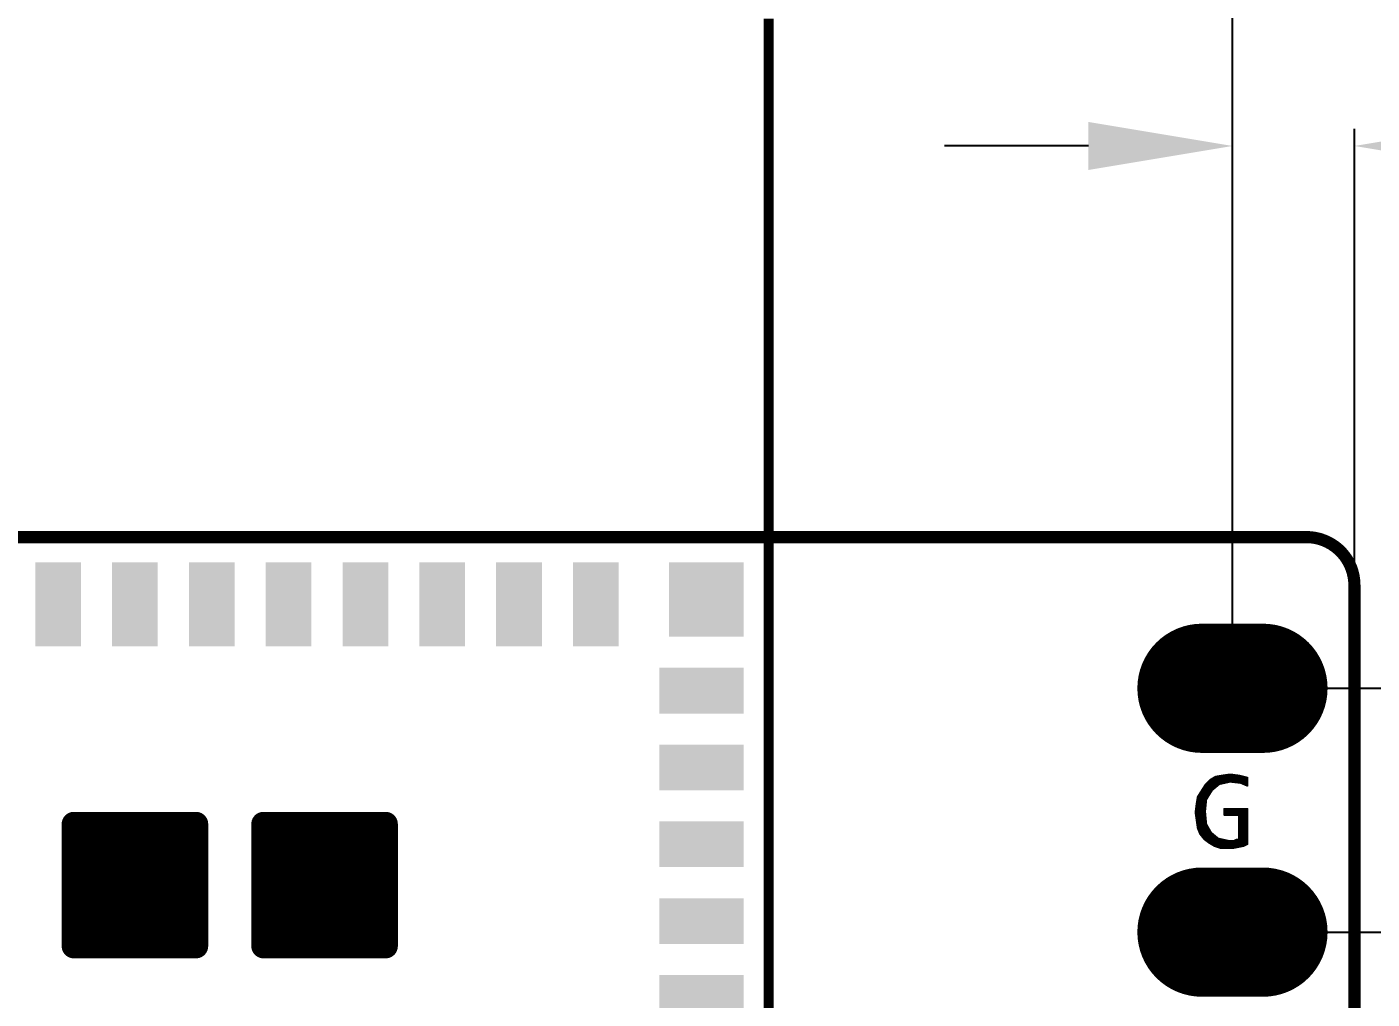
# Model space of a CAD drawing. Extents: x 17.6 to 58.9, y 21.2 to 90.7.
# Drawn here: x 36.97 to 50.98, y 68.85 to 78.97 of the extents above; entities that cross this region are included whole.
import ezdxf

# ---------------------------------------------------------------- set-up
doc = ezdxf.new("R2010")
doc.units = 0
doc.header["$MEASUREMENT"] = 0
doc.layers.get('0').update_dxf_attribs({"linetype": 'CONTINUOUS'})
doc.layers.get('Defpoints').update_dxf_attribs({"linetype": 'CONTINUOUS'})
doc.layers.add('SILKTOP_PHO', color=251, linetype='CONTINUOUS')
doc.styles.get("Standard").update_dxf_attribs({"font": 'arial.ttf'})
doc.dimstyles.get("Standard").update_dxf_attribs({"dimtxt": 1.5, "dimasz": 1.5, "dimexe": 0.18, "dimexo": 0, "dimgap": 0.5, "dimtad": 0, "dimtih": 1, "dimtoh": 1, "dimzin": 0, "dimdsep": 46, "dimtxsty": 'Standard', "dimcen": 0.09, "dimadec": 0, "dimazin": 0, "dimtfac": 1, "dimtofl": 0, "dimtmove": 2, "dimatfit": 3, "dimfxl": 1, "dimtolj": 1, "dimtzin": 0, "dimarcsym": 0})

# ---------------------------------------------------------------- blocks, each defined once
blk = doc.blocks.new('ROUND_1')
at = {"const_width": 0.0127}
blk.add_lwpolyline([(-0.00635, 0, 1), (0.00635, 0, 1)], format="xyb", close=True, dxfattribs=at)
blk = doc.blocks.new('ROUND_32')
at = {"const_width": 0.0635}
blk.add_lwpolyline([(-0.03175, 0, 1), (0.03175, 0, 1)], format="xyb", close=True, dxfattribs=at)
blk = doc.blocks.new('ROUND_33')
at = {"const_width": 0.0508}
blk.add_lwpolyline([(-0.0254, 0, 1), (0.0254, 0, 1)], format="xyb", close=True, dxfattribs=at)
blk = doc.blocks.new('RECTANGLE_235')
blk.add_solid([(0.43815, 0.238124), (0.43815, -0.238124), (-0.43815, 0.238124), (-0.43815, -0.238124)])
blk = doc.blocks.new('RECTANGLE_236')
blk.add_solid([(0.238124, 0.43815), (0.238124, -0.43815), (-0.238124, 0.43815), (-0.238124, -0.43815)])
blk = doc.blocks.new('OBLONG_245')
at = {"const_width": 1.3462}
blk.add_lwpolyline([(0.3175, 0), (-0.3175, 0)], dxfattribs=at)
at = {"const_width": 0.6731}
for points in [[(-0.65405, 0, 1), (0.01905, 0, 1)], [(-0.01905, 0, 1), (0.65405, 0, 1)]]:
    blk.add_lwpolyline(points, format="xyb", close=True, dxfattribs=at)
blk = doc.blocks.new('SQUARE_254')
blk.add_solid([(0.388112, 0.388112), (0.388112, -0.388112), (-0.388112, 0.388112), (-0.388112, -0.388112)])
blk = doc.blocks.new('ROUND_25')
at = {"const_width": 0.127}
blk.add_lwpolyline([(-0.0635, 0, 1), (0.0635, 0, 1)], format="xyb", close=True, dxfattribs=at)
blk = doc.blocks.new('*D74')
at = {"color": 0, "linetype": 'Continuous', "lineweight": -2}
for p, q in [((49.53, 72.197), (49.53, 77.914)), ((50.8, 73.128), (50.8, 77.914)), ((48.03, 77.734), (46.53, 77.734)), ((52.3, 77.734), (53.8, 77.734))]:
    blk.add_line(p, q, dxfattribs=at)
at = {"color": 0, "linetype": 'Continuous'}
for points in [[(48.03, 77.984), (48.03, 77.484), (49.53, 77.734)], [(52.3, 77.984), (52.3, 77.484), (50.8, 77.734)]]:
    blk.add_solid(points, dxfattribs=at)
at = {"layer": 'Defpoints', "color": 0, "linetype": 'Continuous'}
for p in [(50.8, 77.734), (50.8, 73.128), (49.53, 72.197)]:
    blk.add_point(p, dxfattribs=at)
at = {"color": 0, "linetype": 'Continuous', "insert": (56.182, 77.955), "char_height": 1.5, "attachment_point": 5}
blk.add_mtext('\\A1;1.27', dxfattribs=at)
blk = doc.blocks.new('*D76')
at = {"color": 0, "linetype": 'Continuous', "lineweight": -2}
for p, q in [((54.85, 73.585), (54.85, 75.085)), ((49.212, 72.085), (55.03, 72.085)), ((49.679, 69.545), (55.03, 69.545)), ((54.85, 68.045), (54.85, 66.545))]:
    blk.add_line(p, q, dxfattribs=at)
at = {"color": 0, "linetype": 'Continuous'}
for points in [[(54.6, 73.585), (55.1, 73.585), (54.85, 72.085)], [(54.6, 68.045), (55.1, 68.045), (54.85, 69.545)]]:
    blk.add_solid(points, dxfattribs=at)
at = {"layer": 'Defpoints', "color": 0, "linetype": 'Continuous'}
for p in [(49.212, 72.085), (54.85, 72.085), (49.679, 69.545)]:
    blk.add_point(p, dxfattribs=at)
at = {"color": 0, "linetype": 'Continuous', "insert": (54.85, 70.815), "char_height": 1.5, "attachment_point": 5}
blk.add_mtext('\\A1;2.54', dxfattribs=at)
blk = doc.blocks.new('*D80')
at = {"color": 0, "linetype": 'Continuous', "lineweight": -2}
for p, q in [((26.67, 72.197), (26.67, 84.383)), ((49.53, 72.197), (49.53, 84.383)), ((28.17, 84.203), (35.057, 84.203)), ((48.03, 84.203), (41.143, 84.203))]:
    blk.add_line(p, q, dxfattribs=at)
at = {"color": 0, "linetype": 'Continuous'}
for points in [[(28.17, 84.453), (28.17, 83.953), (26.67, 84.203)], [(48.03, 84.453), (48.03, 83.953), (49.53, 84.203)]]:
    blk.add_solid(points, dxfattribs=at)
at = {"layer": 'Defpoints', "color": 0, "linetype": 'Continuous'}
for p in [(49.53, 84.203), (26.67, 72.197), (49.53, 72.197)]:
    blk.add_point(p, dxfattribs=at)
at = {"color": 0, "linetype": 'Continuous', "insert": (38.1, 84.203), "char_height": 1.5, "attachment_point": 5}
blk.add_mtext('\\A1;22.86', dxfattribs=at)

msp = doc.modelspace()

# ---------------------------------------------------------------- linework, layer by layer
for points, const_width in [([(50.299874, 73.66), (25.900126, 73.66)], 0.127), ([(50.8, 25.900126), (50.8, 73.159874)], 0.127), ([(38.736016, 70.671182), (37.463984, 70.671182)], 0.254), ([(37.463984, 70.671182), (37.463984, 69.398896)], 0.254), ([(37.469064, 69.398896), (37.469064, 70.671182)], 0.254), ([(37.596064, 69.398896), (37.596064, 70.671182)], 0.254), ([(37.723064, 69.398896), (37.723064, 70.671182)], 0.254), ([(37.850064, 69.398896), (37.850064, 70.671182)], 0.254), ([(37.977064, 69.398896), (37.977064, 70.671182)], 0.254), ([(38.104064, 69.398896), (38.104064, 70.671182)], 0.254), ([(38.231064, 69.398896), (38.231064, 70.671182)], 0.254), ([(38.358064, 69.398896), (38.358064, 70.671182)], 0.254), ([(38.485064, 69.398896), (38.485064, 70.671182)], 0.254), ([(38.612064, 69.398896), (38.612064, 70.671182)], 0.254), ([(38.736016, 69.398896), (38.736016, 70.671182)], 0.254), ([(40.71112, 70.671182), (39.438834, 70.671182)], 0.254), ([(39.438834, 70.671182), (39.438834, 69.398896)], 0.254), ([(39.501064, 69.398896), (39.501064, 70.671182)], 0.254), ([(39.628064, 69.398896), (39.628064, 70.671182)], 0.254), ([(39.755064, 69.398896), (39.755064, 70.671182)], 0.254), ([(39.882064, 69.398896), (39.882064, 70.671182)], 0.254), ([(40.009064, 69.398896), (40.009064, 70.671182)], 0.254), ([(40.136064, 69.398896), (40.136064, 70.671182)], 0.254), ([(40.263064, 69.398896), (40.263064, 70.671182)], 0.254), ([(40.390064, 69.398896), (40.390064, 70.671182)], 0.254), ([(40.517064, 69.398896), (40.517064, 70.671182)], 0.254), ([(40.644064, 69.398896), (40.644064, 70.671182)], 0.254), ([(40.71112, 69.398896), (40.71112, 70.671182)], 0.254), ([(37.463984, 69.398896), (38.736016, 69.398896)], 0.254), ([(39.438834, 69.398896), (40.71112, 69.398896)], 0.254)]:
    msp.add_lwpolyline(points, dxfattribs=dict(const_width=const_width))
at = {"const_width": 0.127}
msp.add_lwpolyline([(50.8, 73.159874, 0.4142136), (50.299874, 73.66)], format="xyb", dxfattribs=at)
at = {"layer": 'SILKTOP_PHO'}
for points, const_width in [([(44.699936, 79.06004), (44.699936, 73.66)], 0.1016), ([(50.299874, 73.66), (25.900126, 73.66)], 0.127), ([(44.699936, 73.66), (31.500064, 73.661524)], 0.1016), ([(31.500064, 73.66), (44.699936, 73.66)], 0.1016), ([(44.699936, 73.66), (44.699936, 62.460124)], 0.1016), ([(50.8, 25.900126), (50.8, 73.159874)], 0.127), ([(49.35474, 71.161402), (49.298352, 71.12762)], 0.0254), ([(49.3522, 71.0565), (49.3522, 71.160132)], 0.0254), ([(49.423828, 71.173086), (49.35474, 71.161402)], 0.0254), ([(49.3776, 71.077582), (49.3776, 71.165212)], 0.0254), ([(49.403, 71.092314), (49.403, 71.16953)], 0.0254), ([(49.505616, 71.18477), (49.423828, 71.173086)], 0.0254), ([(49.4284, 71.097902), (49.4284, 71.173594)], 0.0254), ([(49.4538, 71.10349), (49.4538, 71.177404)], 0.0254), ([(49.4792, 71.109078), (49.4792, 71.18096)], 0.0254), ([(49.5046, 71.114666), (49.5046, 71.184516)], 0.0254), ([(49.59858, 71.173086), (49.505616, 71.18477)], 0.0254), ([(49.53, 71.112126), (49.53, 71.181722)], 0.0254), ([(49.5554, 71.109332), (49.5554, 71.17842)], 0.0254), ([(49.5808, 71.106284), (49.5808, 71.175372)], 0.0254), ([(49.68367, 71.15175), (49.59858, 71.173086)], 0.0254), ([(49.6062, 71.10349), (49.6062, 71.171054)], 0.0254), ([(49.6316, 71.09587), (49.6316, 71.164704)], 0.0254), ([(49.657, 71.084948), (49.657, 71.158354)], 0.0254), ([(49.252632, 71.082154), (49.171352, 70.954138)], 0.0254), ([(49.2252, 70.532244), (49.2252, 71.03872)], 0.0254), ([(49.2506, 70.89013), (49.2506, 71.078852)], 0.0254), ([(49.298352, 71.12762), (49.252632, 71.082154)], 0.0254), ([(49.255934, 70.9295), (49.315624, 71.025258)], 0.0254), ([(49.276, 70.961758), (49.276, 71.105268)], 0.0254), ([(49.3014, 71.002398), (49.3014, 71.129652)], 0.0254), ([(49.315624, 71.025258), (49.318164, 71.028052)], 0.0254), ([(49.318164, 71.028052), (49.389792, 71.087742)], 0.0254), ([(49.3268, 71.035418), (49.3268, 71.144892)], 0.0254), ([(49.389792, 71.087742), (49.395126, 71.090536)], 0.0254), ([(49.395126, 71.090536), (49.502568, 71.114412)], 0.0254), ([(49.502568, 71.114412), (49.506886, 71.114666)], 0.0254), ([(49.506886, 71.114666), (49.614328, 71.102728)], 0.0254), ([(49.614328, 71.102728), (49.617884, 71.101712)], 0.0254), ([(49.617884, 71.101712), (49.68367, 71.073518)], 0.0254), ([(49.6824, 71.074026), (49.6824, 71.152004)], 0.0254), ([(49.68367, 71.073518), (49.68367, 71.15175)], 0.0254), ([(49.159922, 70.885304), (49.147984, 70.791578)], 0.0254), ([(49.171352, 70.954138), (49.159922, 70.885304)], 0.0254), ([(49.1744, 70.620382), (49.1744, 70.958964)], 0.0254), ([(49.1998, 70.563994), (49.1998, 70.998842)], 0.0254), ([(49.241964, 70.804786), (49.253902, 70.924166)], 0.0254), ([(49.253902, 70.924166), (49.255934, 70.9295)], 0.0254), ([(49.147984, 70.791578), (49.171606, 70.627748)], 0.0254), ([(49.149, 70.785482), (49.149, 70.798944)], 0.0254), ([(49.241964, 70.803516), (49.241964, 70.804786)], 0.0254), ([(49.241964, 70.802246), (49.241964, 70.803516)], 0.0254), ([(49.253902, 70.670928), (49.241964, 70.802246)], 0.0254), ([(49.68367, 70.82663), (49.446434, 70.82663)], 0.0254), ([(49.446434, 70.82663), (49.446434, 70.768464)], 0.0254), ([(49.446434, 70.768464), (49.588928, 70.768464)], 0.0254), ([(49.4538, 70.768464), (49.4538, 70.82663)], 0.0254), ([(49.4792, 70.768464), (49.4792, 70.82663)], 0.0254), ([(49.5046, 70.768464), (49.5046, 70.82663)], 0.0254), ([(49.53, 70.768464), (49.53, 70.82663)], 0.0254), ([(49.5554, 70.768464), (49.5554, 70.82663)], 0.0254), ([(49.5808, 70.768464), (49.5808, 70.82663)], 0.0254), ([(49.588928, 70.768464), (49.601628, 70.755764)], 0.0254), ([(49.601628, 70.755764), (49.601628, 70.517004)], 0.0254), ([(49.6062, 70.437756), (49.6062, 70.82663)], 0.0254), ([(49.6316, 70.442836), (49.6316, 70.82663)], 0.0254), ([(49.657, 70.451726), (49.657, 70.82663)], 0.0254), ([(49.6824, 70.464426), (49.6824, 70.82663)], 0.0254), ([(49.68367, 70.465188), (49.68367, 70.82663)], 0.0254), ([(49.171606, 70.627748), (49.194212, 70.571106)], 0.0254), ([(49.2506, 70.506082), (49.2506, 70.708266)], 0.0254), ([(49.25568, 70.665848), (49.253902, 70.670928)], 0.0254), ([(49.303432, 70.582282), (49.25568, 70.665848)], 0.0254), ([(49.276, 70.487032), (49.276, 70.630034)], 0.0254), ([(49.194212, 70.571106), (49.239678, 70.51421)], 0.0254), ([(49.239678, 70.51421), (49.285652, 70.479666)], 0.0254), ([(49.285652, 70.479666), (49.343564, 70.444868)], 0.0254), ([(49.3014, 70.470268), (49.3014, 70.585584)], 0.0254), ([(49.306226, 70.578726), (49.303432, 70.582282)], 0.0254), ([(49.377854, 70.519036), (49.306226, 70.578726)], 0.0254), ([(49.3268, 70.455028), (49.3268, 70.561708)], 0.0254), ([(49.3522, 70.442074), (49.3522, 70.540626)], 0.0254), ([(49.3776, 70.433692), (49.3776, 70.51929)], 0.0254), ([(49.383188, 70.516496), (49.377854, 70.519036)], 0.0254), ([(49.49063, 70.49262), (49.383188, 70.516496)], 0.0254), ([(49.403, 70.425056), (49.403, 70.512178)], 0.0254), ([(49.4284, 70.422262), (49.4284, 70.506336)], 0.0254), ([(49.4538, 70.422262), (49.4538, 70.500748)], 0.0254), ([(49.4792, 70.422262), (49.4792, 70.49516)], 0.0254), ([(49.493424, 70.492366), (49.49063, 70.49262)], 0.0254), ([(49.541176, 70.492366), (49.493424, 70.492366)], 0.0254), ([(49.5046, 70.422262), (49.5046, 70.492366)], 0.0254), ([(49.53, 70.422516), (49.53, 70.492366)], 0.0254), ([(49.547018, 70.493636), (49.541176, 70.492366)], 0.0254), ([(49.5681, 70.504304), (49.547018, 70.493636)], 0.0254), ([(49.5554, 70.427596), (49.5554, 70.497954)], 0.0254), ([(49.588928, 70.504304), (49.5681, 70.504304)], 0.0254), ([(49.5808, 70.432676), (49.5808, 70.504304)], 0.0254), ([(49.601628, 70.517004), (49.588928, 70.504304)], 0.0254), ([(49.644554, 70.445376), (49.68367, 70.465188)], 0.0254), ([(49.343564, 70.444868), (49.41189, 70.422262)], 0.0254), ([(49.41189, 70.422262), (49.527968, 70.422262)], 0.0254), ([(49.527968, 70.422262), (49.644554, 70.445376)], 0.0254)]:
    msp.add_lwpolyline(points, dxfattribs=dict(at, const_width=const_width))
at = {"layer": 'SILKTOP_PHO', "const_width": 0.127}
msp.add_lwpolyline([(50.8, 73.159874, 0.4142136), (50.299874, 73.66)], format="xyb", dxfattribs=at)

# ---------------------------------------------------------------- block references
for name, p in [('ROUND_32', (50.299874, 73.66)), ('ROUND_32', (50.299874, 73.66)), ('RECTANGLE_236', (37.2999, 72.959976)), ('RECTANGLE_236', (38.1, 72.959976)), ('RECTANGLE_236', (38.9001, 72.959976)), ('RECTANGLE_236', (39.699946, 72.959976)), ('RECTANGLE_236', (40.500046, 72.959976)), ('RECTANGLE_236', (41.299892, 72.959976)), ('RECTANGLE_236', (42.099992, 72.959976)), ('RECTANGLE_236', (42.900092, 72.959976)), ('SQUARE_254', (44.04995, 73.010014)), ('ROUND_32', (50.8, 73.159874)), ('ROUND_32', (50.8, 73.159874)), ('OBLONG_245', (49.53, 72.084946)), ('RECTANGLE_235', (43.999912, 72.060054)), ('RECTANGLE_235', (43.999912, 71.259954)), ('ROUND_25', (37.463984, 70.671182)), ('ROUND_25', (37.469064, 70.671182)), ('ROUND_25', (37.596064, 70.671182)), ('ROUND_25', (37.723064, 70.671182)), ('ROUND_25', (37.850064, 70.671182)), ('ROUND_25', (37.977064, 70.671182)), ('ROUND_25', (38.104064, 70.671182)), ('ROUND_25', (38.231064, 70.671182)), ('ROUND_25', (38.358064, 70.671182)), ('ROUND_25', (38.485064, 70.671182)), ('ROUND_25', (38.612064, 70.671182)), ('ROUND_25', (38.736016, 70.671182)), ('ROUND_25', (38.736016, 70.671182)), ('ROUND_25', (39.438834, 70.671182)), ('ROUND_25', (39.501064, 70.671182)), ('ROUND_25', (39.628064, 70.671182)), ('ROUND_25', (39.755064, 70.671182)), ('ROUND_25', (39.882064, 70.671182)), ('ROUND_25', (40.009064, 70.671182)), ('ROUND_25', (40.136064, 70.671182)), ('ROUND_25', (40.263064, 70.671182)), ('ROUND_25', (40.390064, 70.671182)), ('ROUND_25', (40.517064, 70.671182)), ('ROUND_25', (40.644064, 70.671182)), ('ROUND_25', (40.71112, 70.671182)), ('ROUND_25', (40.71112, 70.671182)), ('RECTANGLE_235', (43.999912, 70.460108)), ('OBLONG_245', (49.53, 69.544946)), ('RECTANGLE_235', (43.999912, 69.660008)), ('ROUND_25', (37.463984, 69.398896)), ('ROUND_25', (37.469064, 69.398896)), ('ROUND_25', (37.596064, 69.398896)), ('ROUND_25', (37.723064, 69.398896)), ('ROUND_25', (37.850064, 69.398896)), ('ROUND_25', (37.977064, 69.398896)), ('ROUND_25', (38.104064, 69.398896)), ('ROUND_25', (38.231064, 69.398896)), ('ROUND_25', (38.358064, 69.398896)), ('ROUND_25', (38.485064, 69.398896)), ('ROUND_25', (38.612064, 69.398896)), ('ROUND_25', (38.736016, 69.398896)), ('ROUND_25', (39.438834, 69.398896)), ('ROUND_25', (39.501064, 69.398896)), ('ROUND_25', (39.628064, 69.398896)), ('ROUND_25', (39.755064, 69.398896)), ('ROUND_25', (39.882064, 69.398896)), ('ROUND_25', (40.009064, 69.398896)), ('ROUND_25', (40.136064, 69.398896)), ('ROUND_25', (40.263064, 69.398896)), ('ROUND_25', (40.390064, 69.398896)), ('ROUND_25', (40.517064, 69.398896)), ('ROUND_25', (40.644064, 69.398896)), ('ROUND_25', (40.71112, 69.398896)), ('RECTANGLE_235', (43.999912, 68.859908))]:
    msp.add_blockref(name, p)
at = {"layer": 'SILKTOP_PHO'}
for name, p in [('ROUND_33', (44.699936, 73.66)), ('ROUND_33', (44.699936, 73.66)), ('ROUND_32', (50.299874, 73.66)), ('ROUND_32', (50.299874, 73.66)), ('ROUND_32', (50.8, 73.159874)), ('ROUND_32', (50.8, 73.159874)), ('ROUND_1', (49.3522, 71.160132)), ('ROUND_1', (49.35474, 71.161402)), ('ROUND_1', (49.3776, 71.165212)), ('ROUND_1', (49.403, 71.16953)), ('ROUND_1', (49.423828, 71.173086)), ('ROUND_1', (49.4284, 71.173594)), ('ROUND_1', (49.4538, 71.177404)), ('ROUND_1', (49.4792, 71.18096)), ('ROUND_1', (49.5046, 71.184516)), ('ROUND_1', (49.505616, 71.18477)), ('ROUND_1', (49.53, 71.181722)), ('ROUND_1', (49.5554, 71.17842)), ('ROUND_1', (49.5808, 71.175372)), ('ROUND_1', (49.59858, 71.173086)), ('ROUND_1', (49.6062, 71.171054)), ('ROUND_1', (49.6316, 71.164704)), ('ROUND_1', (49.657, 71.158354)), ('ROUND_1', (49.2252, 71.03872)), ('ROUND_1', (49.2506, 71.078852)), ('ROUND_1', (49.252632, 71.082154)), ('ROUND_1', (49.276, 71.105268)), ('ROUND_1', (49.298352, 71.12762)), ('ROUND_1', (49.3014, 71.129652)), ('ROUND_1', (49.315624, 71.025258)), ('ROUND_1', (49.318164, 71.028052)), ('ROUND_1', (49.3268, 71.144892)), ('ROUND_1', (49.3268, 71.035418)), ('ROUND_1', (49.3522, 71.0565)), ('ROUND_1', (49.3776, 71.077582)), ('ROUND_1', (49.389792, 71.087742)), ('ROUND_1', (49.395126, 71.090536)), ('ROUND_1', (49.403, 71.092314)), ('ROUND_1', (49.4284, 71.097902)), ('ROUND_1', (49.4538, 71.10349)), ('ROUND_1', (49.4792, 71.109078)), ('ROUND_1', (49.502568, 71.114412)), ('ROUND_1', (49.5046, 71.114666)), ('ROUND_1', (49.506886, 71.114666)), ('ROUND_1', (49.53, 71.112126)), ('ROUND_1', (49.5554, 71.109332)), ('ROUND_1', (49.5808, 71.106284)), ('ROUND_1', (49.6062, 71.10349)), ('ROUND_1', (49.614328, 71.102728)), ('ROUND_1', (49.617884, 71.101712)), ('ROUND_1', (49.6316, 71.09587)), ('ROUND_1', (49.657, 71.084948)), ('ROUND_1', (49.6824, 71.152004)), ('ROUND_1', (49.6824, 71.074026)), ('ROUND_1', (49.68367, 71.15175)), ('ROUND_1', (49.68367, 71.15175)), ('ROUND_1', (49.68367, 71.073518)), ('ROUND_1', (49.159922, 70.885304)), ('ROUND_1', (49.171352, 70.954138)), ('ROUND_1', (49.1744, 70.958964)), ('ROUND_1', (49.1998, 70.998842)), ('ROUND_1', (49.2506, 70.89013)), ('ROUND_1', (49.253902, 70.924166)), ('ROUND_1', (49.255934, 70.9295)), ('ROUND_1', (49.276, 70.961758)), ('ROUND_1', (49.3014, 71.002398)), ('ROUND_1', (49.147984, 70.791578)), ('ROUND_1', (49.149, 70.798944)), ('ROUND_1', (49.149, 70.785482)), ('ROUND_1', (49.241964, 70.804786)), ('ROUND_1', (49.241964, 70.803516)), ('ROUND_1', (49.241964, 70.802246)), ('ROUND_1', (49.446434, 70.82663)), ('ROUND_1', (49.446434, 70.768464)), ('ROUND_1', (49.4538, 70.82663)), ('ROUND_1', (49.4538, 70.768464)), ('ROUND_1', (49.4792, 70.82663)), ('ROUND_1', (49.4792, 70.768464)), ('ROUND_1', (49.5046, 70.82663)), ('ROUND_1', (49.5046, 70.768464)), ('ROUND_1', (49.53, 70.82663)), ('ROUND_1', (49.53, 70.768464)), ('ROUND_1', (49.5554, 70.82663)), ('ROUND_1', (49.5554, 70.768464)), ('ROUND_1', (49.5808, 70.82663)), ('ROUND_1', (49.5808, 70.768464)), ('ROUND_1', (49.588928, 70.768464)), ('ROUND_1', (49.601628, 70.755764)), ('ROUND_1', (49.6062, 70.82663)), ('ROUND_1', (49.6316, 70.82663)), ('ROUND_1', (49.657, 70.82663)), ('ROUND_1', (49.6824, 70.82663)), ('ROUND_1', (49.68367, 70.82663)), ('ROUND_1', (49.171606, 70.627748)), ('ROUND_1', (49.1744, 70.620382)), ('ROUND_1', (49.2506, 70.708266)), ('ROUND_1', (49.253902, 70.670928)), ('ROUND_1', (49.25568, 70.665848)), ('ROUND_1', (49.276, 70.630034)), ('ROUND_1', (49.194212, 70.571106)), ('ROUND_1', (49.1998, 70.563994)), ('ROUND_1', (49.2252, 70.532244)), ('ROUND_1', (49.239678, 70.51421)), ('ROUND_1', (49.2506, 70.506082)), ('ROUND_1', (49.276, 70.487032)), ('ROUND_1', (49.285652, 70.479666)), ('ROUND_1', (49.3014, 70.585584)), ('ROUND_1', (49.3014, 70.470268)), ('ROUND_1', (49.303432, 70.582282)), ('ROUND_1', (49.306226, 70.578726)), ('ROUND_1', (49.3268, 70.561708)), ('ROUND_1', (49.3268, 70.455028)), ('ROUND_1', (49.3522, 70.540626)), ('ROUND_1', (49.3776, 70.51929)), ('ROUND_1', (49.377854, 70.519036)), ('ROUND_1', (49.383188, 70.516496)), ('ROUND_1', (49.403, 70.512178)), ('ROUND_1', (49.4284, 70.506336)), ('ROUND_1', (49.4538, 70.500748)), ('ROUND_1', (49.4792, 70.49516)), ('ROUND_1', (49.49063, 70.49262)), ('ROUND_1', (49.493424, 70.492366)), ('ROUND_1', (49.5046, 70.492366)), ('ROUND_1', (49.53, 70.492366)), ('ROUND_1', (49.541176, 70.492366)), ('ROUND_1', (49.547018, 70.493636)), ('ROUND_1', (49.5554, 70.497954)), ('ROUND_1', (49.5681, 70.504304)), ('ROUND_1', (49.5808, 70.504304)), ('ROUND_1', (49.588928, 70.504304)), ('ROUND_1', (49.601628, 70.517004)), ('ROUND_1', (49.6824, 70.464426)), ('ROUND_1', (49.68367, 70.465188)), ('ROUND_1', (49.343564, 70.444868)), ('ROUND_1', (49.3522, 70.442074)), ('ROUND_1', (49.3776, 70.433692)), ('ROUND_1', (49.403, 70.425056)), ('ROUND_1', (49.41189, 70.422262)), ('ROUND_1', (49.4284, 70.422262)), ('ROUND_1', (49.4538, 70.422262)), ('ROUND_1', (49.4792, 70.422262)), ('ROUND_1', (49.5046, 70.422262)), ('ROUND_1', (49.527968, 70.422262)), ('ROUND_1', (49.53, 70.422516)), ('ROUND_1', (49.5554, 70.427596)), ('ROUND_1', (49.5808, 70.432676)), ('ROUND_1', (49.6062, 70.437756)), ('ROUND_1', (49.6316, 70.442836)), ('ROUND_1', (49.644554, 70.445376)), ('ROUND_1', (49.657, 70.451726))]:
    msp.add_blockref(name, p, dxfattribs=at)

# ---------------------------------------------------------------- dimensions: what is measured, and where the dimension line sits
at = {"linetype": 'Continuous'}
dim = msp.add_linear_dim(base=(49.53, 84.203436), p1=(26.67, 72.196569), p2=(49.53, 72.196569), dimstyle='Standard', dxfattribs=at)
dim.commit()
dim.dimension.update_dxf_attribs({"geometry": '*D80', "text_midpoint": (38.1, 84.203436)})
dim = msp.add_linear_dim(base=(50.8, 77.733992), p1=(49.53, 72.196569), p2=(50.8, 73.128124), dimstyle='Standard', dxfattribs=at)
dim.commit()
dim.dimension.update_dxf_attribs({"geometry": '*D74', "text_midpoint": (56.181522, 77.955294), "dimtype": 160})
dim = msp.add_linear_dim(base=(54.850012, 72.084946), p1=(49.679302, 69.544946), p2=(49.2125, 72.084946), angle=90, dimstyle='Standard', dxfattribs=at)
dim.commit()
dim.dimension.update_dxf_attribs({"geometry": '*D76', "text_midpoint": (54.850012, 70.814946)})

doc.saveas('drawing.dxf')
